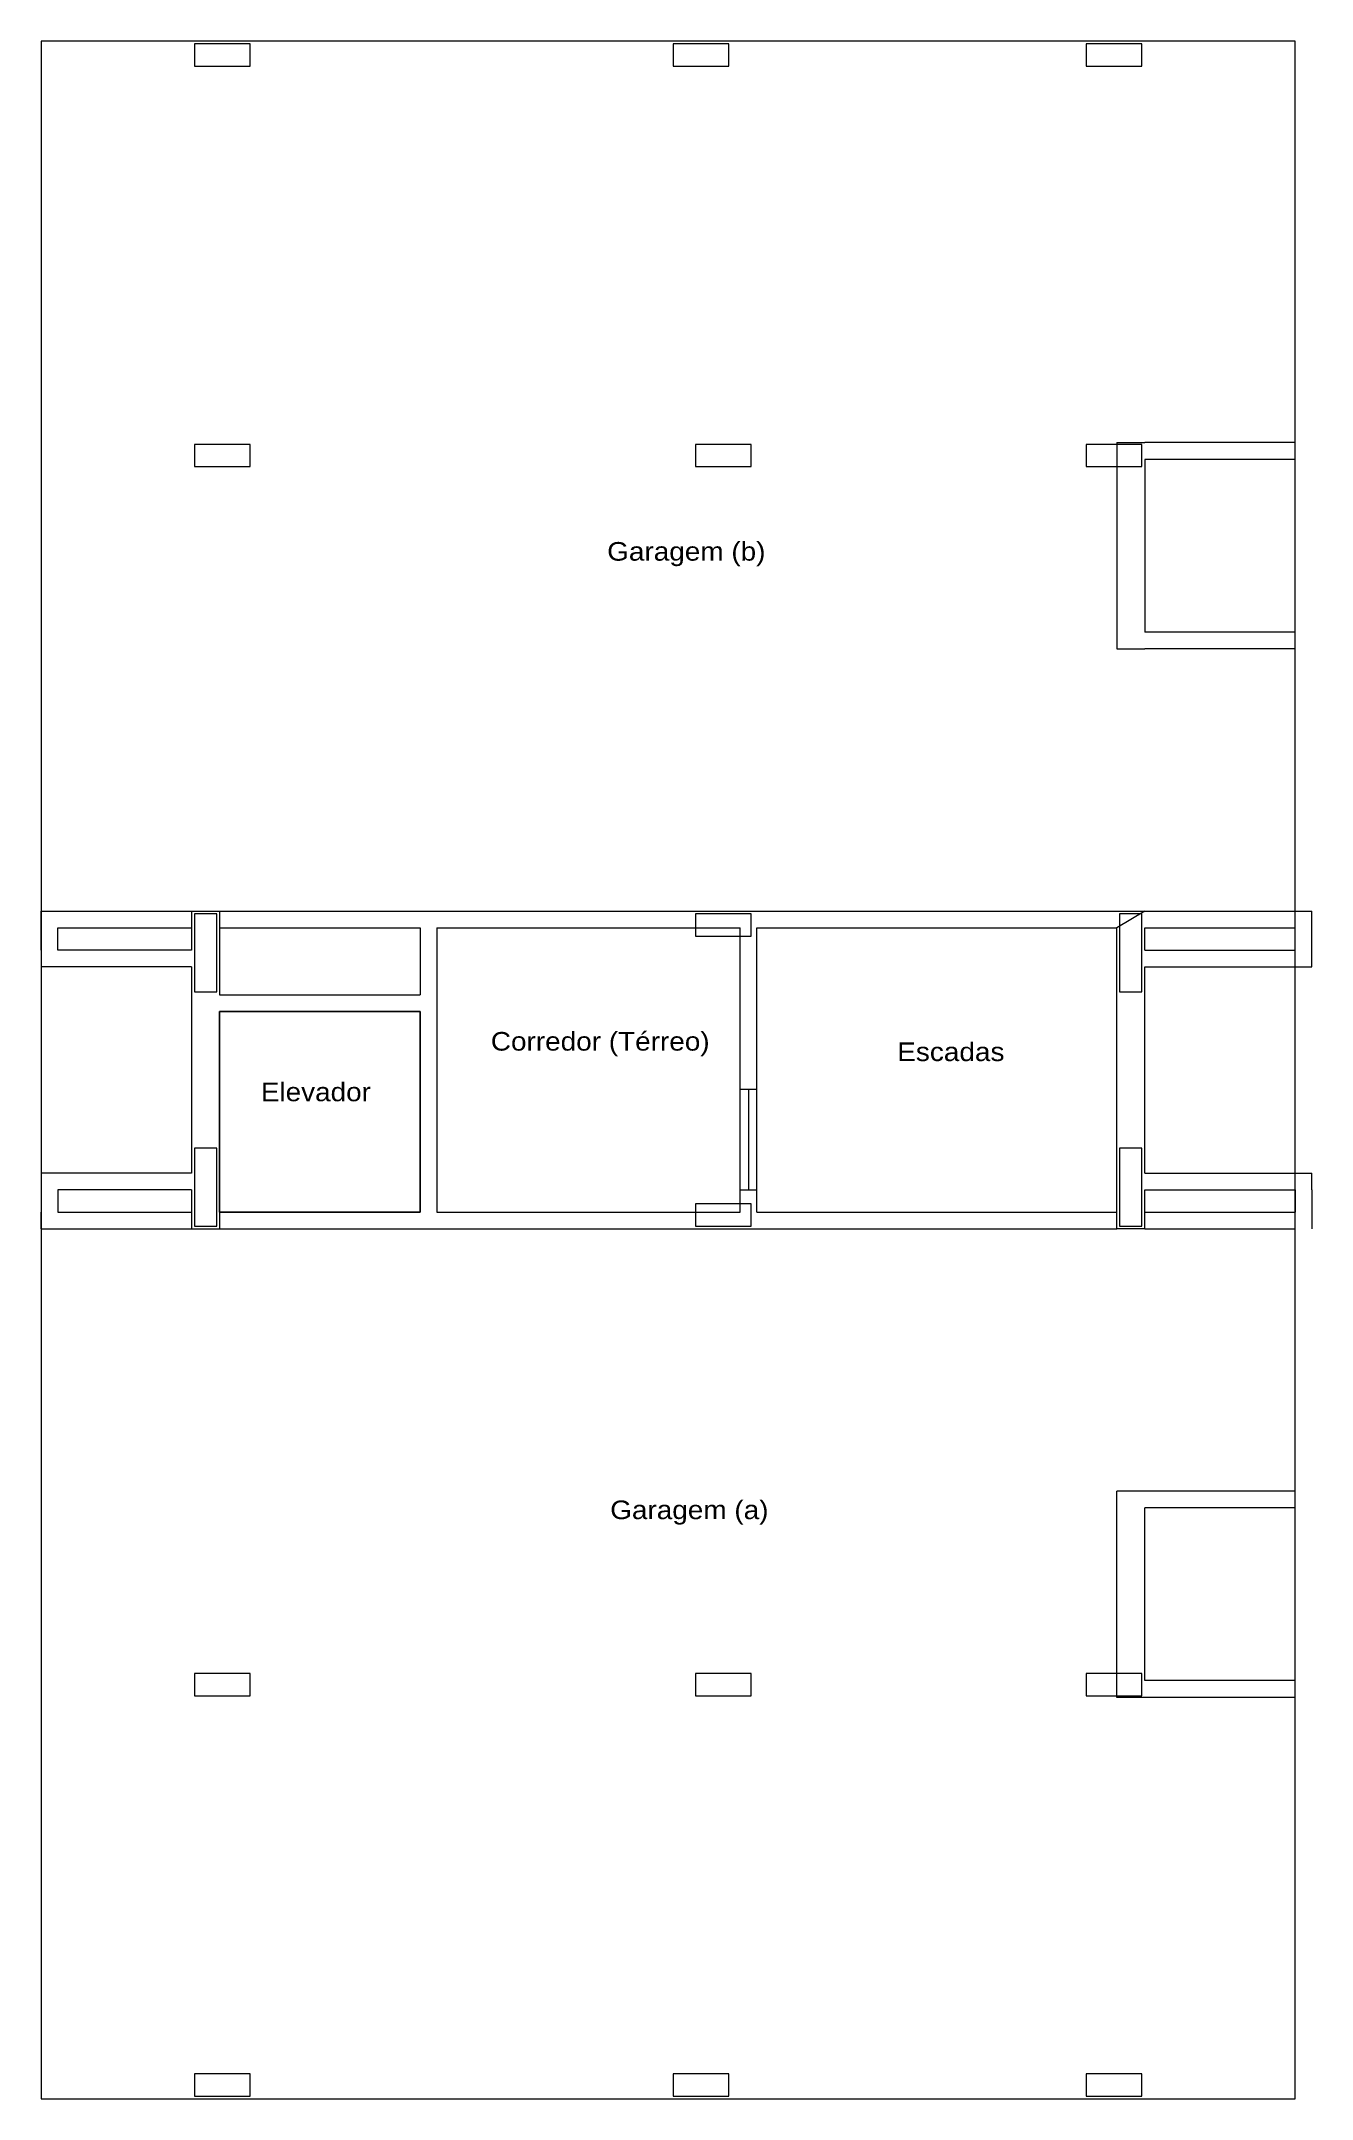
# Model space of a CAD drawing. Header units: millimetres. Extents: x -5.8 to 5.6, y -10 to 8.4.
import ezdxf
from ezdxf.enums import TextEntityAlignment as Align

# ---------------------------------------------------------------- set-up
doc = ezdxf.new("R2010")
doc.units = ezdxf.units.MM
for name, color, linetype, lineweight in [('COLUMN', 41, 'Continuous', 9), ('DOOR', 32, 'Continuous', 15), ('EXTERNAL_WALL', 8, 'Continuous', 0), ('OPENING_IN_FLOOR_SLAB', 222, 'Continuous', 0), ('PARTITION', 8, 'Continuous', 0), ('RECINTO_INSTALACION', 142, 'Continuous', 0), ('SCREED', 65, 'Continuous', 0), ('VIRTUAL_PARTITION', 8, 'Continuous', 0)]:
    doc.layers.add(name, color=color, linetype=linetype, lineweight=lineweight)
doc.styles.add('CYPETXT', font='', dxfattribs={"height": 0.2})
doc.styles.get('CYPETXT').set_extended_font_data('Arial')

msp = doc.modelspace()

# ---------------------------------------------------------------- linework, layer by layer
at = {"layer": 'COLUMN'}
for points in [[(-3.923, 8.2), (-3.923, 8.4), (-4.423, 8.4), (-4.423, 8.2), (-3.923, 8.2)], [(0.372, 8.2), (0.372, 8.4), (-0.128, 8.4), (-0.128, 8.2), (0.372, 8.2)], [(4.077, 8.2), (4.077, 8.4), (3.577, 8.4), (3.577, 8.2), (4.077, 8.2)], [(-3.923, 4.61), (-3.923, 4.81), (-4.423, 4.81), (-4.423, 4.61), (-3.923, 4.61)], [(0.572, 4.61), (0.572, 4.81), (0.072, 4.81), (0.072, 4.61), (0.572, 4.61)], [(4.077, 4.61), (4.077, 4.81), (3.577, 4.81), (3.577, 4.61), (4.077, 4.61)], [(-4.423, -0.1), (-4.223, -0.1), (-4.223, 0.6), (-4.423, 0.6), (-4.423, -0.1)], [(0.572, 0.4), (0.572, 0.6), (0.072, 0.6), (0.072, 0.4), (0.572, 0.4)], [(3.877, -0.1), (4.077, -0.1), (4.077, 0.6), (3.877, 0.6), (3.877, -0.1)], [(-4.423, -2.2), (-4.223, -2.2), (-4.223, -1.5), (-4.423, -1.5), (-4.423, -2.2)], [(3.877, -2.2), (4.077, -2.2), (4.077, -1.5), (3.877, -1.5), (3.877, -2.2)], [(0.572, -2.2), (0.572, -2), (0.072, -2), (0.072, -2.2), (0.572, -2.2)], [(-4.423, -6.21), (-4.423, -6.41), (-3.923, -6.41), (-3.923, -6.21), (-4.423, -6.21)], [(0.072, -6.21), (0.072, -6.41), (0.572, -6.41), (0.572, -6.21), (0.072, -6.21)], [(3.577, -6.21), (3.577, -6.41), (4.077, -6.41), (4.077, -6.21), (3.577, -6.21)], [(-4.423, -9.8), (-4.423, -10), (-3.923, -10), (-3.923, -9.8), (-4.423, -9.8)], [(-0.128, -9.8), (-0.128, -10), (0.372, -10), (0.372, -9.8), (-0.128, -9.8)], [(3.577, -9.8), (3.577, -10), (4.077, -10), (4.077, -9.8), (3.577, -9.8)]]:
    msp.add_lwpolyline(points, close=True, dxfattribs=at)
at = {"layer": 'DOOR'}
for p, q in [((0.622, -0.976), (0.472, -0.976)), ((0.622, -1.876), (0.472, -1.876))]:
    msp.add_line(p, q, dxfattribs=at)
msp.add_lwpolyline([(0.547, -0.976), (0.547, -1.876)], dxfattribs=at)
at = {"layer": 'EXTERNAL_WALL'}
for p, q in [((3.852, 4.825), (3.852, 2.975)), ((3.852, 4.825), (4.102, 4.825)), ((5.452, 4.825), (4.102, 4.825)), ((5.452, 4.675), (4.102, 4.675)), ((4.102, 4.675), (4.102, 3.125)), ((3.852, 2.975), (4.102, 2.975)), ((5.452, 3.125), (4.102, 3.125)), ((5.452, 2.975), (4.102, 2.975)), ((-5.798, 0.625), (-4.448, 0.625)), ((-5.798, 0.475), (-5.798, 0.625)), ((-4.448, 0.625), (-4.448, 0.275)), ((-4.448, 0.625), (-4.198, 0.625)), ((-4.198, 0.625), (-2.398, 0.625)), ((-4.198, 0.625), (-4.198, 0.125)), ((-2.398, 0.625), (0.472, 0.625)), ((0.472, 0.625), (4.102, 0.625)), ((4.102, 0.625), (3.852, 0.475)), ((4.102, 0.625), (5.452, 0.625)), ((5.452, 0.625), (5.602, 0.625)), ((5.602, 0.475), (5.602, 0.625)), ((-5.798, 0.275), (-5.798, 0.475)), ((-5.648, 0.475), (-4.448, 0.475)), ((-5.648, 0.275), (-5.648, 0.475)), ((-4.198, 0.475), (-2.398, 0.475)), ((-2.248, 0.475), (0.472, 0.475)), ((0.622, 0.475), (3.852, 0.475)), ((3.852, 0.125), (3.852, 0.475)), ((4.102, 0.475), (5.452, 0.475)), ((4.102, 0.275), (4.102, 0.475)), ((5.452, 0.275), (5.452, 0.475)), ((5.602, 0.275), (5.602, 0.475)), ((-5.798, 0.275), (-5.798, 0.125)), ((-4.448, 0.275), (-5.648, 0.275)), ((4.102, 0.275), (5.452, 0.275)), ((5.602, 0.125), (5.602, 0.275)), ((-4.448, 0.125), (-5.798, 0.125)), ((-4.448, 0.125), (-4.448, -0.275)), ((-4.198, 0.125), (-4.198, -0.125)), ((3.852, -1.725), (3.852, 0.125)), ((4.102, 0.125), (5.602, 0.125)), ((4.102, -1.725), (4.102, 0.125)), ((-4.448, -0.275), (-4.448, -1.725)), ((-4.198, -0.275), (-4.198, -1.725)), ((-4.448, -1.725), (-5.798, -1.725)), ((-5.798, -1.725), (-5.798, -1.875)), ((-4.198, -1.725), (-4.198, -2.225)), ((3.852, -2.225), (3.852, -1.725)), ((4.102, -1.725), (5.602, -1.725)), ((5.602, -1.875), (5.602, -1.725)), ((-5.798, -1.875), (-5.798, -2.075)), ((-5.648, -1.875), (-5.648, -2.075)), ((-4.448, -1.875), (-5.648, -1.875)), ((-4.448, -1.875), (-4.448, -2.225)), ((4.102, -1.875), (5.452, -1.875)), ((4.102, -2.225), (4.102, -1.875)), ((5.452, -1.875), (5.452, -2.075)), ((5.602, -1.875), (5.602, -2.225)), ((-5.798, -2.225), (-5.798, -2.075)), ((-5.648, -2.075), (-4.448, -2.075)), ((-4.198, -2.075), (-2.398, -2.075)), ((-2.248, -2.075), (0.472, -2.075)), ((0.622, -2.075), (3.852, -2.075)), ((4.102, -2.075), (5.452, -2.075)), ((-5.798, -2.225), (-4.448, -2.225)), ((-4.448, -2.225), (-4.198, -2.225)), ((-4.198, -2.225), (-2.398, -2.225)), ((-2.398, -2.225), (0.472, -2.225)), ((0.472, -2.225), (3.852, -2.225)), ((4.102, -2.225), (3.852, -2.225)), ((4.102, -2.225), (5.452, -2.225)), ((3.852, -6.425), (3.852, -4.575)), ((4.102, -4.575), (3.852, -4.575)), ((5.452, -4.575), (4.102, -4.575)), ((5.452, -4.725), (4.102, -4.725)), ((4.102, -6.275), (4.102, -4.725)), ((4.102, -6.425), (3.852, -6.425)), ((5.452, -6.275), (4.102, -6.275)), ((5.452, -6.425), (4.102, -6.425))]:
    msp.add_line(p, q, dxfattribs=at)
at = {"layer": 'OPENING_IN_FLOOR_SLAB'}
msp.add_lwpolyline([(-4.198, -0.275), (-4.198, -2.075), (-2.398, -2.075), (-2.398, -0.275), (-4.198, -0.275)], close=True, dxfattribs=at)
at = {"layer": 'PARTITION'}
for p, q in [((-2.398, 0.475), (-2.398, -0.125)), ((-2.248, 0.475), (-2.248, -0.125)), ((0.472, -2.075), (0.472, 0.475)), ((0.622, -2.075), (0.622, 0.475)), ((-4.198, -0.125), (-2.398, -0.125)), ((-2.248, -0.125), (-2.248, -2.075)), ((-4.198, -0.275), (-2.398, -0.275)), ((-2.398, -0.275), (-2.398, -2.075))]:
    msp.add_line(p, q, dxfattribs=at)
at = {"layer": 'SCREED'}
for points in [[(5.452, -10.025), (5.452, 8.425), (-5.798, 8.425), (-5.798, -10.025), (5.452, -10.025)], [(-2.398, -0.275), (-2.398, -2.075), (-4.198, -2.075), (-4.198, -0.275), (-2.398, -0.275)]]:
    msp.add_lwpolyline(points, close=True, dxfattribs=at)
at = {"layer": 'VIRTUAL_PARTITION'}
for points in [[(5.452, 0.475), (5.452, 8.425), (-5.798, 8.425), (-5.798, 0.625)], [(-5.798, -2.225), (-5.798, -10.025), (5.452, -10.025), (5.452, -6.275), (5.452, -2.075)]]:
    msp.add_lwpolyline(points, dxfattribs=at)

# ---------------------------------------------------------------- texts
at = {"layer": 'RECINTO_INSTALACION', "style": 'CYPETXT'}
for s, height, width, p, p2 in [('Garagem (b)', 0.16667, 1.076845, (-0.72, 3.767), (0.7, 3.767)), ('Corredor (Térreo)', 0.16667, 1.076719, (-1.764, -0.626), (0.199, -0.626)), ('Escadas', 0.1667, 1.078834, (1.882, -0.72), (2.844, -0.72)), ('Elevador', 0.1667, 1.075708, (-3.827, -1.08), (-2.84, -1.08)), ('Garagem (a)', 0.16667, 1.076845, (-0.693, -4.827), (0.727, -4.827))]:
    msp.add_text(s, height=height, dxfattribs=dict(at, width=width)).set_placement(p, p2, align=Align.FIT)

doc.saveas('drawing.dxf')
